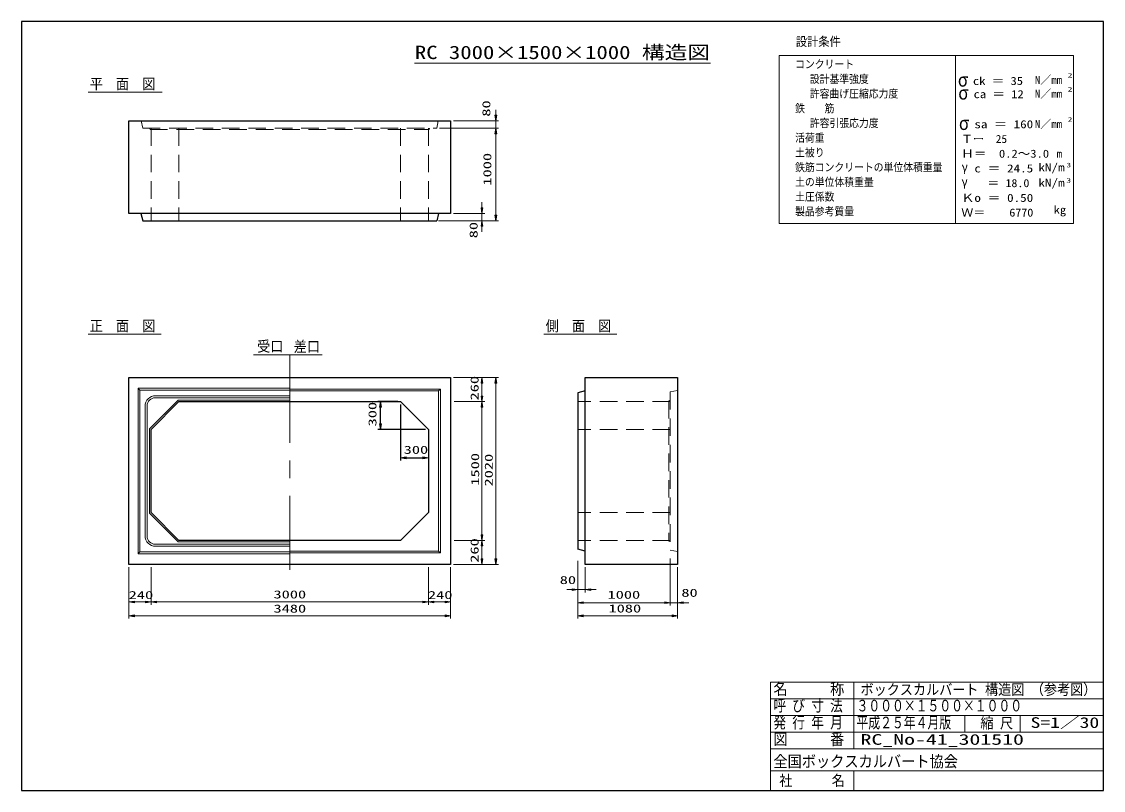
# Model space of a CAD drawing. Units: millimetres on the paper. Extents: x 15 to 405, y 10 to 287.
import ezdxf
from ezdxf.enums import TextEntityAlignment as Align

# ---------------------------------------------------------------- set-up
doc = ezdxf.new("R2010")
doc.units = ezdxf.units.MM
doc.linetypes.add('USER1', pattern=[9.525, 6.35, -3.175])
doc.linetypes.add('USER2', pattern=[50.8, 31.75, -6.35, 6.35, -6.35])
doc.layers.add('0001_02', color=2, linetype='Continuous')
for name, color, linetype, lineweight in [('0_4', 6, 'Continuous', 13), ('BOX', 40, 'Continuous', 13), ('SUNPO', 1, 'Continuous', 13), ('TEXT', 2, 'Continuous', 13)]:
    doc.layers.add(name, color=color, linetype=linetype, lineweight=lineweight)
doc.styles.add('ＭＳ ゴシック', font='')
doc.styles.get('ＭＳ ゴシック').set_extended_font_data('MS Gothic')

msp = doc.modelspace()

# ---------------------------------------------------------------- hatches: boundary and pattern name
at = {"layer": 'BOX'}
for points in [[(144.075, 148.079), (144.742, 148.079), (144.408, 150.079)], [(144.075, 142.079), (144.742, 142.079), (144.408, 140.079)], [(153.643, 130.18), (153.643, 129.513), (151.643, 129.847)], [(159.643, 130.18), (159.643, 129.513), (161.643, 129.847)]]:
    msp.add_hatch(color=1, dxfattribs=at).paths.add_polyline_path(points)
at = {"layer": 'SUNPO'}
for points in [[(185.643, 253.246), (186.31, 253.246), (185.976, 251.246)], [(185.643, 246.579), (186.31, 246.579), (185.976, 248.579)], [(185.643, 246.579), (186.31, 246.579), (185.976, 248.579)], [(180.643, 219.912), (181.31, 219.912), (180.976, 217.912)], [(180.643, 213.246), (181.31, 213.246), (180.976, 215.246)], [(185.643, 217.246), (186.31, 217.246), (185.976, 215.246)], [(180.643, 156.746), (181.31, 156.746), (180.976, 158.746)], [(185.643, 156.746), (186.31, 156.746), (185.976, 158.746)], [(180.643, 152.079), (181.31, 152.079), (180.976, 150.079)], [(180.643, 148.079), (181.31, 148.079), (180.976, 150.079)], [(180.643, 102.079), (181.31, 102.079), (180.976, 100.079)], [(180.643, 98.079), (181.31, 98.079), (180.976, 100.079)], [(180.643, 93.412), (181.31, 93.412), (180.976, 91.412)], [(185.643, 93.412), (186.31, 93.412), (185.976, 91.412)], [(213.51, 82.658), (213.51, 81.992), (215.51, 82.325)], [(220.176, 82.658), (220.176, 81.992), (218.176, 82.325)], [(55.643, 78.215), (55.643, 77.548), (53.643, 77.881)], [(59.643, 78.215), (59.643, 77.548), (61.643, 77.881)], [(63.643, 78.215), (63.643, 77.548), (61.643, 77.881)], [(159.643, 78.215), (159.643, 77.548), (161.643, 77.881)], [(163.643, 78.215), (163.643, 77.548), (161.643, 77.881)], [(167.643, 78.215), (167.643, 77.548), (169.643, 77.881)], [(217.51, 77.961), (217.51, 77.294), (215.51, 77.627)], [(246.843, 77.961), (246.843, 77.294), (248.843, 77.627)], [(246.843, 77.961), (246.843, 77.294), (248.843, 77.627)], [(253.51, 77.961), (253.51, 77.294), (251.51, 77.627)], [(55.643, 73.215), (55.643, 72.548), (53.643, 72.881)], [(167.643, 73.215), (167.643, 72.548), (169.643, 72.881)], [(217.51, 73.215), (217.51, 72.548), (215.51, 72.881)], [(249.51, 73.215), (249.51, 72.548), (251.51, 72.881)]]:
    msp.add_hatch(color=256, dxfattribs=at).paths.add_polyline_path(points)

# ---------------------------------------------------------------- linework, layer by layer
at = {"layer": '0_4', "lineweight": 25}
for p, q in [((405, 287), (15, 287)), ((15, 287), (15, 10)), ((405, 10), (405, 287)), ((15, 10), (405, 10))]:
    msp.add_line(p, q, dxfattribs=at)
at = {"layer": '0_4'}
for p, q in [((285, 49), (405, 49)), ((285, 49), (285, 10)), ((315, 49), (315, 25)), ((285, 43), (405, 43)), ((405, 43), (285, 43)), ((285, 37), (405, 37)), ((405, 37), (285, 37)), ((355, 37), (355, 31)), ((375, 37), (375, 31)), ((285, 31), (405, 31)), ((405, 31), (285, 31)), ((285, 25), (405, 25)), ((405, 25), (285, 25)), ((285, 17), (405, 17)), ((315, 17), (315, 10))]:
    msp.add_line(p, q, dxfattribs=at)
at = {"layer": 'BOX', "color": 6, "lineweight": 25}
for p, q in [((53.643, 217.912), (53.643, 251.246)), ((53.643, 251.246), (169.643, 251.246)), ((169.643, 251.246), (169.643, 217.912)), ((169.643, 217.912), (53.643, 217.912)), ((57.976, 217.912), (58.643, 215.246)), ((58.643, 215.246), (164.643, 215.246)), ((165.31, 217.912), (164.643, 215.246)), ((53.643, 91.412), (53.643, 158.746)), ((53.643, 158.746), (169.643, 158.746)), ((169.643, 158.746), (169.643, 91.412)), ((218.176, 91.396), (218.176, 158.746)), ((218.176, 158.746), (251.51, 158.746)), ((251.51, 158.746), (251.51, 91.396)), ((218.176, 153.912), (215.51, 153.246)), ((215.51, 153.246), (215.51, 96.912)), ((61.643, 140.079), (71.643, 150.079)), ((71.643, 150.079), (151.643, 150.079)), ((151.643, 150.079), (161.643, 140.079)), ((61.643, 110.079), (61.643, 140.079)), ((161.643, 140.079), (161.643, 110.079)), ((71.643, 100.079), (61.643, 110.079)), ((161.643, 110.079), (151.643, 100.079)), ((151.643, 100.079), (71.643, 100.079)), ((218.176, 96.246), (215.51, 96.912)), ((169.643, 91.412), (53.643, 91.412)), ((251.51, 91.396), (218.176, 91.396))]:
    msp.add_line(p, q, dxfattribs=at)
at = {"layer": 'BOX', "color": 2, "linetype": 'USER1'}
for p, q in [((58.143, 251.246), (58.643, 248.579)), ((165.143, 251.246), (164.643, 248.579)), ((58.643, 248.579), (164.643, 248.579)), ((61.121, 248.579), (61.297, 248.079)), ((61.297, 248.079), (161.877, 248.079)), ((61.643, 248.579), (61.643, 215.246)), ((71.643, 248.579), (71.643, 215.246)), ((151.643, 248.579), (151.643, 215.246)), ((161.643, 248.579), (161.643, 215.246)), ((161.877, 248.079), (162.092, 248.579)), ((251.51, 154.079), (248.843, 153.579)), ((248.843, 153.579), (248.843, 96.579)), ((248.843, 150.079), (215.51, 150.079)), ((248.843, 150.597), (248.343, 150.398)), ((248.343, 150.398), (248.343, 99.852)), ((248.843, 140.079), (215.51, 140.079)), ((248.843, 110.079), (215.51, 110.079)), ((248.843, 100.079), (215.51, 100.079)), ((248.343, 99.852), (248.843, 99.675)), ((251.51, 96.079), (248.843, 96.579))]:
    msp.add_line(p, q, dxfattribs=at)
at = {"layer": 'BOX', "color": 2}
msp.add_line((98.56, 166.948), (123.31, 166.948), dxfattribs=at)
at = {"layer": 'BOX', "color": 2, "linetype": 'USER2'}
msp.add_line((111.643, 166.948), (111.643, 89.438), dxfattribs=at)
at = {"layer": 'BOX'}
for p, q in [((56.976, 154.912), (57.643, 154.246)), ((56.976, 95.246), (56.976, 154.912)), ((56.976, 154.912), (111.643, 154.912)), ((111.643, 154.246), (57.643, 154.246)), ((57.643, 154.246), (57.643, 95.912)), ((63.276, 152.212), (111.643, 152.212)), ((111.643, 154.579), (165.976, 154.579)), ((165.31, 153.912), (111.643, 153.912)), ((165.31, 153.912), (165.976, 154.579)), ((165.31, 96.246), (165.31, 153.912)), ((165.976, 154.579), (165.976, 95.579)), ((59.51, 101.712), (59.51, 148.446)), ((60.243, 148.579), (60.243, 101.579)), ((71.436, 150.579), (61.143, 140.286)), ((111.643, 151.479), (63.143, 151.479)), ((111.643, 150.579), (71.436, 150.579)), ((61.143, 140.286), (61.143, 109.872)), ((61.143, 109.872), (71.436, 99.579)), ((63.143, 98.679), (111.643, 98.679)), ((111.643, 97.946), (63.276, 97.946)), ((71.436, 99.579), (111.643, 99.579)), ((57.643, 95.912), (56.976, 95.246)), ((111.643, 95.246), (56.976, 95.246)), ((57.643, 95.912), (111.643, 95.912)), ((111.643, 96.246), (165.31, 96.246)), ((165.976, 95.579), (111.643, 95.579)), ((165.31, 96.246), (165.976, 95.579))]:
    msp.add_line(p, q, dxfattribs=at)
at = {"layer": 'BOX', "color": 1, "lineweight": 25}
for p, q in [((150.643, 150.079), (143.408, 150.079)), ((151.643, 149.079), (151.643, 128.847)), ((144.408, 142.079), (144.408, 148.079)), ((160.643, 140.079), (143.408, 140.079)), ((161.643, 139.079), (161.643, 128.847)), ((153.643, 129.847), (159.643, 129.847))]:
    msp.add_line(p, q, dxfattribs=at)
at = {"layer": 'BOX', "color": 1}
for points in [[(144.075, 148.079), (144.742, 148.079), (144.408, 150.079)], [(144.075, 142.079), (144.742, 142.079), (144.408, 140.079)], [(153.643, 130.18), (153.643, 129.513), (151.643, 129.847)], [(159.643, 130.18), (159.643, 129.513), (161.643, 129.847)]]:
    msp.add_lwpolyline(points, close=True, dxfattribs=at)
at = {"layer": 'BOX'}
for centre, radius, start, end in [((63.276, 148.446), 3.767, 90, 180), ((63.143, 148.579), 2.9, 90, 180), ((63.276, 101.712), 3.767, 180, 270), ((63.143, 101.579), 2.9, 180, 270)]:
    msp.add_arc(centre, radius, start, end, dxfattribs=at)
at = {"layer": 'SUNPO'}
for p, q in [((185.976, 253.246), (185.976, 255.246)), ((170.643, 251.246), (186.976, 251.246)), ((185.976, 248.579), (185.976, 251.246)), ((165.643, 248.579), (186.976, 248.579)), ((165.643, 248.579), (186.976, 248.579)), ((185.976, 246.579), (185.976, 217.246)), ((185.976, 246.579), (185.976, 244.579)), ((180.976, 219.912), (180.976, 221.912)), ((165.31, 215.246), (186.976, 215.246)), ((165.31, 215.246), (181.976, 215.246)), ((170.643, 217.912), (181.976, 217.912)), ((180.976, 217.912), (180.976, 215.246)), ((180.976, 213.246), (180.976, 211.246)), ((170.643, 158.746), (186.976, 158.746)), ((170.643, 158.746), (181.976, 158.746)), ((180.976, 156.746), (180.976, 152.079)), ((185.976, 156.746), (185.976, 93.412)), ((170.976, 150.079), (181.976, 150.079)), ((170.976, 150.079), (181.976, 150.079)), ((180.976, 148.079), (180.976, 102.079)), ((170.976, 100.079), (181.976, 100.079)), ((170.976, 100.079), (181.976, 100.079)), ((180.976, 98.079), (180.976, 93.412)), ((53.643, 90.412), (53.643, 71.881)), ((53.643, 90.412), (53.643, 76.881)), ((61.643, 90.412), (61.643, 76.881)), ((161.643, 90.412), (161.643, 76.881)), ((169.643, 90.412), (169.643, 71.881)), ((169.643, 90.412), (169.643, 76.881)), ((170.643, 91.412), (186.976, 91.412)), ((170.643, 91.412), (181.976, 91.412)), ((215.51, 92.746), (215.51, 71.881)), ((215.51, 92.746), (215.51, 76.627)), ((215.51, 92.746), (215.51, 81.325)), ((218.176, 90.396), (218.176, 81.325)), ((248.843, 93.579), (248.843, 76.627)), ((248.843, 93.579), (248.843, 76.627)), ((251.51, 90.396), (251.51, 71.881)), ((251.51, 90.396), (251.51, 76.627)), ((61.643, 88.746), (61.643, 76.881)), ((161.643, 89.579), (161.643, 76.881)), ((213.51, 82.325), (211.51, 82.325)), ((215.51, 82.325), (218.176, 82.325)), ((220.176, 82.325), (222.176, 82.325)), ((59.643, 77.881), (55.643, 77.881)), ((63.643, 77.881), (159.643, 77.881)), ((163.643, 77.881), (167.643, 77.881)), ((217.51, 77.627), (246.843, 77.627)), ((246.843, 77.627), (244.843, 77.627)), ((248.843, 77.627), (251.51, 77.627)), ((253.51, 77.627), (255.51, 77.627)), ((167.643, 72.881), (55.643, 72.881)), ((217.51, 72.881), (249.51, 72.881))]:
    msp.add_line(p, q, dxfattribs=at)
for points in [[(185.643, 253.246), (186.31, 253.246), (185.976, 251.246)], [(185.643, 246.579), (186.31, 246.579), (185.976, 248.579)], [(185.643, 246.579), (186.31, 246.579), (185.976, 248.579)], [(180.643, 219.912), (181.31, 219.912), (180.976, 217.912)], [(180.643, 213.246), (181.31, 213.246), (180.976, 215.246)], [(185.643, 217.246), (186.31, 217.246), (185.976, 215.246)], [(180.643, 156.746), (181.31, 156.746), (180.976, 158.746)], [(185.643, 156.746), (186.31, 156.746), (185.976, 158.746)], [(180.643, 152.079), (181.31, 152.079), (180.976, 150.079)], [(180.643, 148.079), (181.31, 148.079), (180.976, 150.079)], [(180.643, 102.079), (181.31, 102.079), (180.976, 100.079)], [(180.643, 98.079), (181.31, 98.079), (180.976, 100.079)], [(180.643, 93.412), (181.31, 93.412), (180.976, 91.412)], [(185.643, 93.412), (186.31, 93.412), (185.976, 91.412)], [(213.51, 82.658), (213.51, 81.992), (215.51, 82.325)], [(220.176, 82.658), (220.176, 81.992), (218.176, 82.325)], [(55.643, 78.215), (55.643, 77.548), (53.643, 77.881)], [(59.643, 78.215), (59.643, 77.548), (61.643, 77.881)], [(63.643, 78.215), (63.643, 77.548), (61.643, 77.881)], [(159.643, 78.215), (159.643, 77.548), (161.643, 77.881)], [(163.643, 78.215), (163.643, 77.548), (161.643, 77.881)], [(167.643, 78.215), (167.643, 77.548), (169.643, 77.881)], [(217.51, 77.961), (217.51, 77.294), (215.51, 77.627)], [(246.843, 77.961), (246.843, 77.294), (248.843, 77.627)], [(246.843, 77.961), (246.843, 77.294), (248.843, 77.627)], [(253.51, 77.961), (253.51, 77.294), (251.51, 77.627)], [(55.643, 73.215), (55.643, 72.548), (53.643, 72.881)], [(167.643, 73.215), (167.643, 72.548), (169.643, 72.881)], [(217.51, 73.215), (217.51, 72.548), (215.51, 72.881)], [(249.51, 73.215), (249.51, 72.548), (251.51, 72.881)]]:
    msp.add_lwpolyline(points, close=True, dxfattribs=at)
at = {"layer": 'TEXT', "color": 6}
for p, q in [((288.089, 274.744), (351.749, 274.744)), ((288.089, 214.261), (288.089, 274.744)), ((351.749, 214.261), (351.749, 274.744)), ((351.749, 274.744), (351.749, 214.261)), ((351.749, 274.744), (394.19, 274.744)), ((394.19, 274.744), (394.19, 214.261)), ((351.749, 214.261), (288.089, 214.261)), ((394.19, 214.261), (351.749, 214.261))]:
    msp.add_line(p, q, dxfattribs=at)
at = {"layer": 'TEXT', "color": 3}
for p, q in [((156.667, 272), (263.333, 272)), ((38.953, 261.579), (65.631, 261.579)), ((38.953, 174.412), (65.32, 174.412)), ((203.308, 174.412), (229.559, 174.412))]:
    msp.add_line(p, q, dxfattribs=at)

# ---------------------------------------------------------------- texts
at = {"layer": '0001_02', "style": 'ＭＳ ゴシック'}
for s, height, width, p in [('設計条件', 3.299, 0.9, (294.121, 277.203)), ('コンクリート', 2.886, 0.9, (293.858, 269.348)), ('設計基準強度', 2.886, 0.9, (299.163, 264.043)), ('2', 1.649, 1.5, (392.148, 266.326)), ('2', 1.649, 1.5, (392.148, 261.307)), ('鉄\u3000\u3000筋', 2.886, 0.9, (293.858, 253.433)), ('許容引張応力度', 2.886, 0.9, (299.163, 248.128)), ('2', 1.649, 1.5, (392.148, 250.411)), ('活荷重', 2.886, 0.9, (293.858, 242.823)), ('土被り', 2.886, 0.9, (293.858, 237.518)), ('鉄筋コンクリートの単位体積重量', 2.886, 0.9, (293.858, 232.213)), ('土の単位体積重量', 2.886, 0.9, (293.858, 226.908)), ('γ', 3.299, 0.9, (353.846, 226.693)), ('    ＝ 18.0', 2.886, 1.1, (354.569, 226.499)), ('土圧係数', 2.886, 0.9, (293.858, 221.603)), ('Ｋo ＝ 0.50', 2.886, 1.2, (353.776, 221.194)), ('製品参考質量', 2.886, 0.9, (293.858, 216.298)), ('Ｗ＝\u3000\u30006770', 2.886, 1.1, (353.776, 215.889)), ('   kg', 2.886, 1.15, (380.301, 216.889))]:
    msp.add_text(s, height=height, dxfattribs=dict(at, width=width)).set_placement(p, align=Align.BOTTOM_LEFT)
msp.add_text('    m', height=2.886, dxfattribs=at).set_placement((380.301, 237.109), align=Align.BOTTOM_LEFT)
at = {"layer": 'BOX', "color": 2, "style": 'ＭＳ ゴシック', "width": 1.5}
msp.add_text('300', height=2.886, rotation=90, dxfattribs=at).set_placement((143.785, 141.141), align=Align.BOTTOM_LEFT)
msp.add_text('300', height=2.886, dxfattribs=at).set_placement((152.744, 130.402), align=Align.BOTTOM_LEFT)
at = {"layer": 'SUNPO', "color": 2, "style": 'ＭＳ ゴシック', "width": 1.5}
for s, p in [('80', (184.842, 252.755)), ('1000', (185.196, 227.917)), ('80', (180.245, 208.929)), ('260', (180.597, 150.499)), ('1500', (180.81, 119.794)), ('2020', (185.704, 119.508)), ('260', (180.597, 92.013))]:
    msp.add_text(s, height=2.886, rotation=90, dxfattribs=at).set_placement(p, align=Align.BOTTOM_LEFT)
for s, p in [('80', (209.003, 83.478)), ('3000', (105.802, 78.29)), ('80', (252.853, 78.883)), ('240', (53.608, 78.077)), ('240', (161.492, 78.077)), ('1000', (226.234, 78.176)), ('3480', (105.802, 73.185)), ('1080', (226.588, 73.228))]:
    msp.add_text(s, height=2.886, dxfattribs=at).set_placement(p, align=Align.BOTTOM_LEFT)
at = {"layer": 'TEXT', "style": 'ＭＳ ゴシック', "width": 1.25}
msp.add_text('RC 3000×1500×1000 構造図', height=4.811, dxfattribs=at).set_placement((210, 272.075), align=Align.BOTTOM_CENTER)
at = {"layer": 'TEXT', "style": 'ＭＳ ゴシック'}
for s, height, width, p in [('平\u3000面\u3000図', 3.848, 0.9, (39.578, 261.464)), ('σ', 4.948, 0.9, (352.527, 262.107)), ('  ck ＝ 35', 2.886, 1.15, (353.454, 263.329)), ('許容曲げ圧縮応力度', 2.886, 0.9, (299.163, 258.738)), ('σ', 4.948, 0.9, (352.68, 257.437)), ('  ca ＝ 12', 2.886, 1.15, (353.699, 258.559)), ('σ', 4.948, 0.9, (352.91, 246.489)), ('  sa ＝ 160', 2.886, 1.2, (353.776, 247.719)), ('Ｔー\u300025', 2.886, 1.05, (353.776, 242.414)), ('Ｈ＝\u30000.2～3.0', 2.886, 1.15, (353.776, 237.109)), ('γ', 3.299, 0.9, (353.911, 232.005)), ('  c ＝ 24.5', 2.886, 1.2, (353.776, 231.804)), ('kN/m', 2.886, 1.2, (381.583, 232.184)), ('3', 1.649, 1.5, (391.684, 234.012)), ('kN/m', 2.886, 1.2, (381.583, 226.634)), ('3', 1.649, 1.5, (391.684, 228.462)), ('正\u3000面\u3000図', 3.848, 0.9, (39.578, 174.297)), ('側\u3000面\u3000図', 3.848, 0.9, (203.933, 174.297)), ('受口', 3.848, 0.9, (99.936, 166.932)), ('差口', 3.848, 0.9, (113.111, 166.882)), ('名      称', 4.169, 0.9, (286.042, 43.212)), ('ボックスカルバート 構造図 （参考図）', 3.848, 0.9, (317.458, 43.26)), ('呼 び 寸 法', 4.169, 0.8, (286.042, 37.212)), ('３０００×１５００×１０００', 4.169, 0.75, (316.014, 37.212)), ('発 行 年 月', 4.169, 0.8, (286.042, 31.116)), ('平成２５年４月版', 4.169, 0.75, (315.989, 31.116)), ('縮 尺', 3.848, 0.9, (360.659, 31.177)), ('S=1／30', 3.848, 1.35, (378.752, 31.346)), ('図      番', 4.169, 0.9, (286.042, 25.116)), ('RC_No-41_301510', 3.848, 1.5, (317.458, 25.26)), ('全国ボックスカルバート協会', 4.169, 0.9, (286.042, 17.116)), ('社\u3000\u3000\u3000名', 3.848, 0.9, (288.156, 10.468))]:
    msp.add_text(s, height=height, dxfattribs=dict(at, width=width)).set_placement(p, align=Align.BOTTOM_LEFT)
for p in [(380.301, 263.7), (380.301, 258.682), (380.301, 247.785)]:
    msp.add_text('N／mm', height=2.886, dxfattribs=at).set_placement(p, align=Align.BOTTOM_LEFT)

doc.saveas('drawing.dxf')
